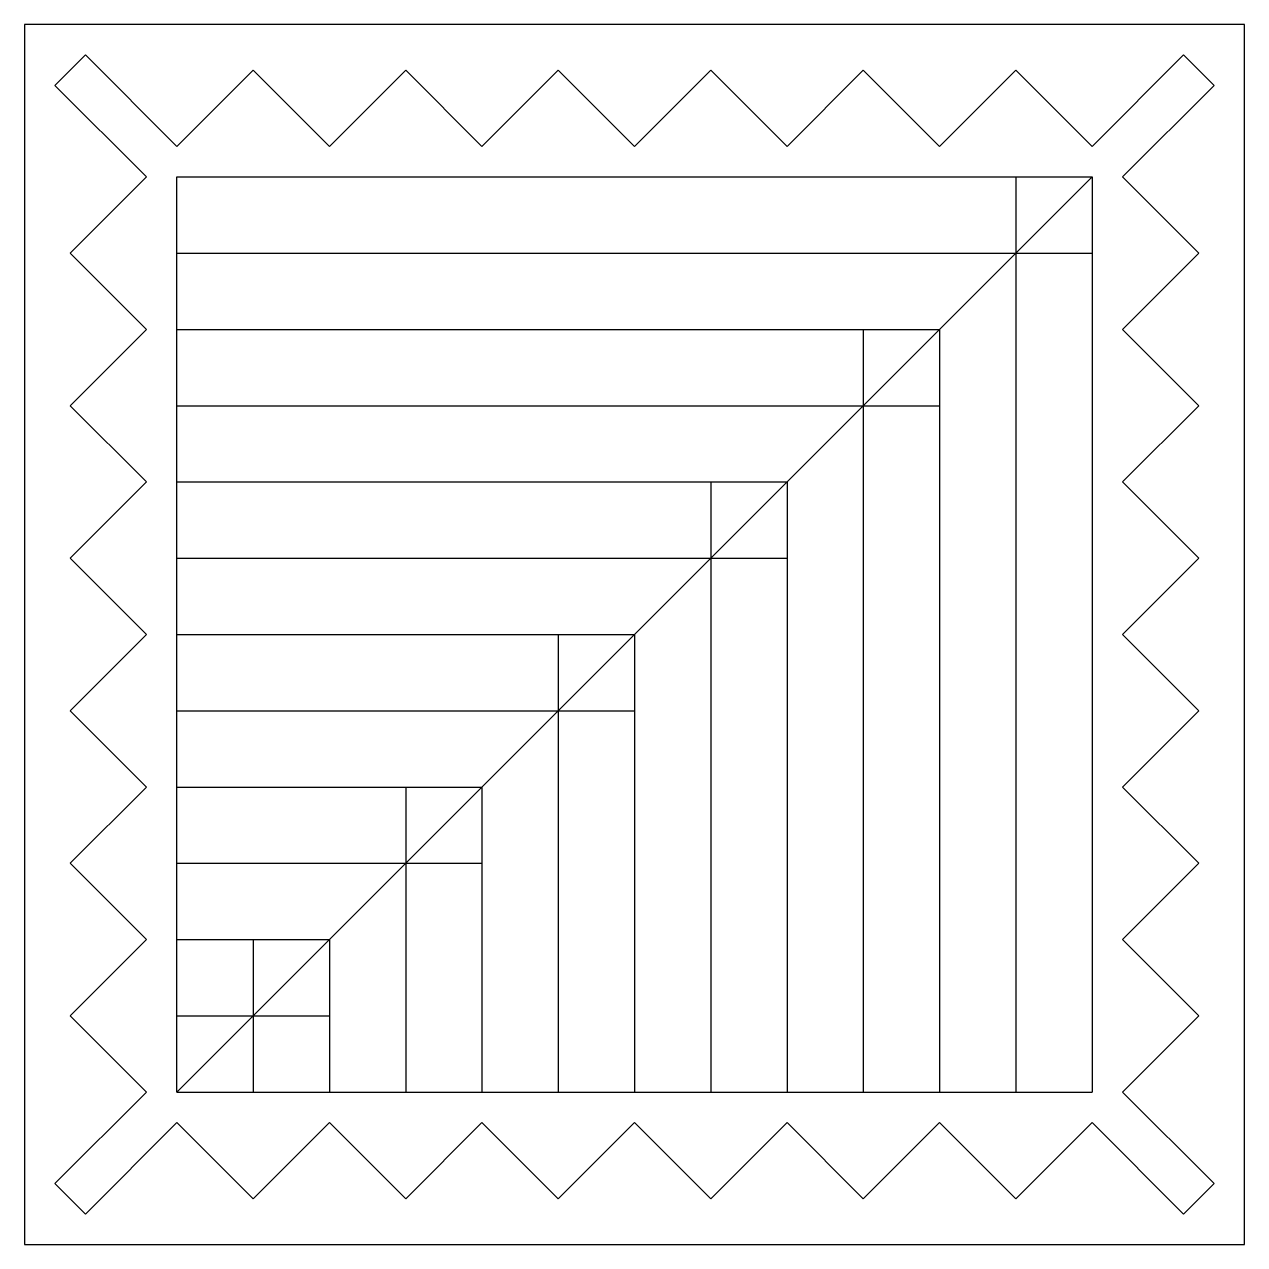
# Model space of a CAD drawing. Header units: millimetres. Extents: x -40 to 40, y -40 to 40.
import ezdxf

# ---------------------------------------------------------------- set-up
doc = ezdxf.new("R2010")
doc.units = ezdxf.units.MM
doc.layers.get('0').update_dxf_attribs({"linetype": 'CONTINUOUS', "lineweight": 25, "true_color": 0x000000})

msp = doc.modelspace()

# ---------------------------------------------------------------- linework, layer by layer
for p, q in [((40, 40), (-40, 40)), ((-40, 40), (-40, -40)), ((40, -40), (40, 40)), ((-36, 38), (-38, 36)), ((-30, 32), (-36, 38)), ((36, 38), (30, 32)), ((38, 36), (36, 38)), ((-30, 32), (-25, 37)), ((-25, 37), (-20, 32)), ((-20, 32), (-15, 37)), ((-15, 37), (-10, 32)), ((-10, 32), (-5, 37)), ((-5, 37), (0, 32)), ((0, 32), (5, 37)), ((5, 37), (10, 32)), ((10, 32), (15, 37)), ((15, 37), (20, 32)), ((20, 32), (25, 37)), ((25, 37), (30, 32)), ((-38, 36), (-32, 30)), ((32, 30), (38, 36)), ((-37, 25), (-32, 30)), ((-30, 30), (30, 30)), ((-30, -30), (30, 30)), ((-30, -30), (-30, 30)), ((25, 30), (25, -30)), ((30, 30), (30, -30)), ((32, 30), (37, 25)), ((-32, 20), (-37, 25)), ((-30, 25), (30, 25)), ((37, 25), (32, 20)), ((-37, 15), (-32, 20)), ((-30, 20), (20, 20)), ((15, 20), (15, -30)), ((20, 20), (20, -30)), ((32, 20), (37, 15)), ((-32, 10), (-37, 15)), ((-30, 15), (20, 15)), ((37, 15), (32, 10)), ((-37, 5), (-32, 10)), ((-30, 10), (10, 10)), ((5, 10), (5, -30)), ((10, 10), (10, -30)), ((32, 10), (37, 5)), ((-32, 0), (-37, 5)), ((-30, 5), (10, 5)), ((37, 5), (32, 0)), ((-37, -5), (-32, 0)), ((-30, 0), (0, 0)), ((-5, 0), (-5, -30)), ((0, 0), (0, -30)), ((32, 0), (37, -5)), ((-32, -10), (-37, -5)), ((-30, -5), (0, -5)), ((37, -5), (32, -10)), ((-37, -15), (-32, -10)), ((-30, -10), (-10, -10)), ((-15, -10), (-15, -30)), ((-10, -10), (-10, -30)), ((32, -10), (37, -15)), ((-32, -20), (-37, -15)), ((-30, -15), (-10, -15)), ((37, -15), (32, -20)), ((-37, -25), (-32, -20)), ((-30, -20), (-20, -20)), ((-25, -20), (-25, -30)), ((-20, -20), (-20, -30)), ((32, -20), (37, -25)), ((-32, -30), (-37, -25)), ((-30, -25), (-20, -25)), ((37, -25), (32, -30)), ((-32, -30), (-38, -36)), ((-30, -30), (30, -30)), ((38, -36), (32, -30)), ((-36, -38), (-30, -32)), ((-25, -37), (-30, -32)), ((-20, -32), (-25, -37)), ((-15, -37), (-20, -32)), ((-10, -32), (-15, -37)), ((-5, -37), (-10, -32)), ((0, -32), (-5, -37)), ((5, -37), (0, -32)), ((10, -32), (5, -37)), ((15, -37), (10, -32)), ((30, -32), (25, -37)), ((30, -32), (36, -38)), ((20, -32), (15, -37)), ((25, -37), (20, -32)), ((-38, -36), (-36, -38)), ((36, -38), (38, -36)), ((-40, -40), (40, -40))]:
    msp.add_line(p, q)

doc.saveas('drawing.dxf')
